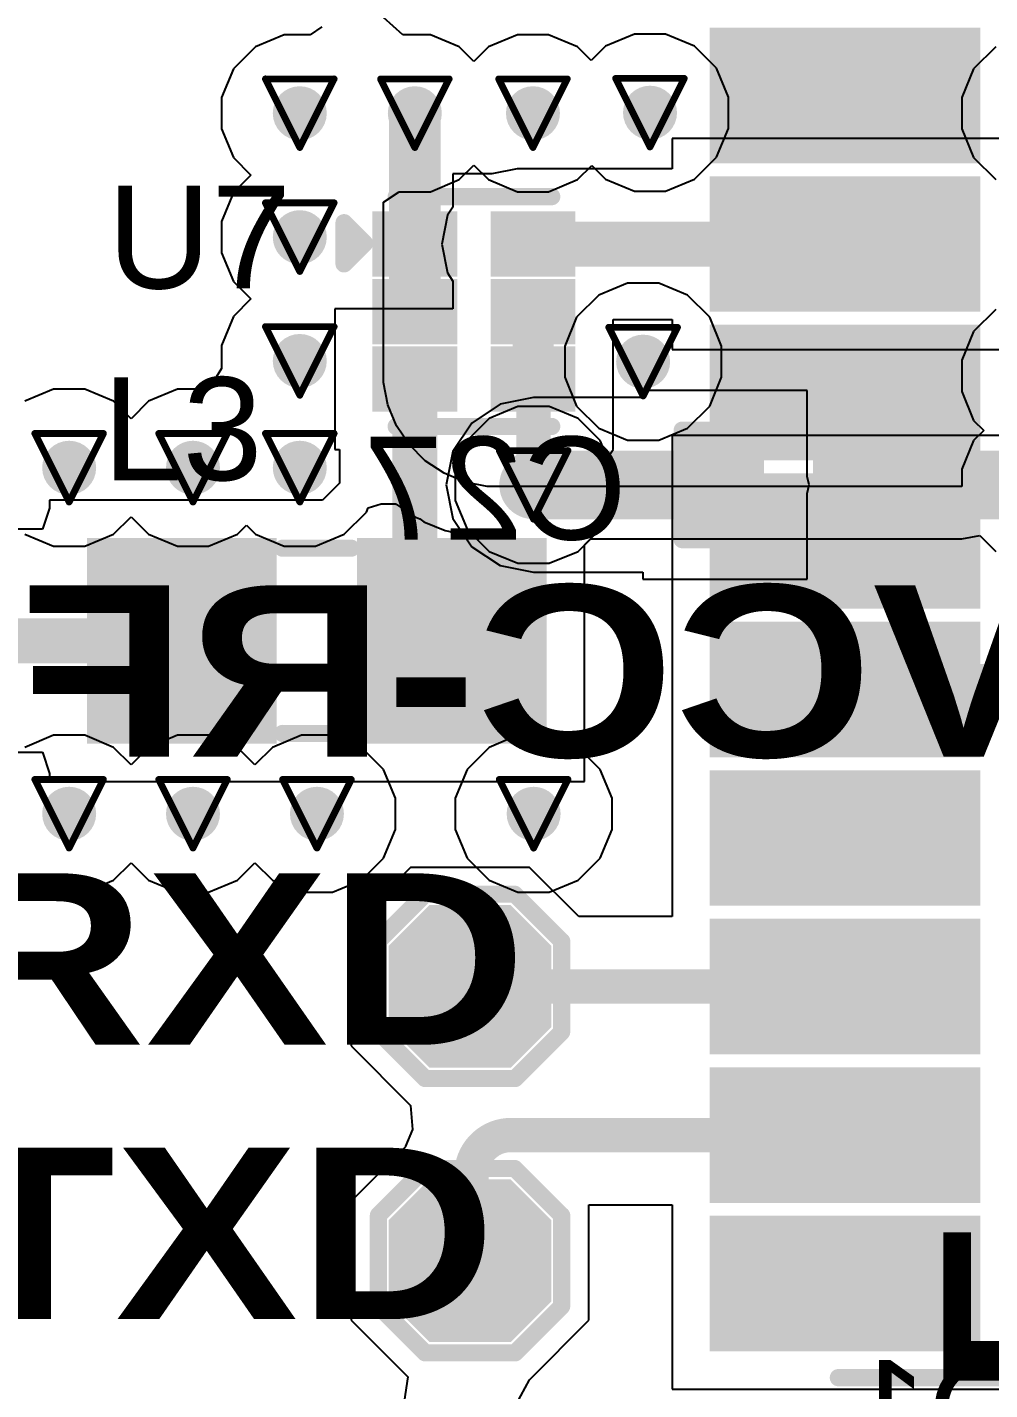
# Model space of a CAD drawing. Header units: inches. Extents: x -5 to 234, y -4 to 104.
# Drawn here: x 3.65 to 10.77, y 18.73 to 28.83 of the extents above; entities that cross this region are included whole.
import ezdxf

# ---------------------------------------------------------------- set-up
doc = ezdxf.new("R2010")
doc.units = ezdxf.units.IN
for name, color, linetype in [('Bottom Layer', 5, 'Continuous'), ('Bottom Overlay', 54, 'Continuous'), ('Bottom Paste', 16, 'Continuous'), ('Bottom Solder', 6, 'Continuous'), ('Drill Drawing', 1, 'Continuous'), ('GND', 16, 'Continuous'), ('POWER', 76, 'Continuous'), ('Top Layer', 1, 'Continuous'), ('Top Overlay', 2, 'Continuous'), ('Top Paste', 8, 'Continuous'), ('Top Solder', 216, 'Continuous'), ('Via Holes', 16, 'Continuous')]:
    doc.layers.add(name, color=color, linetype=linetype)
doc.styles.add('Arial', font='', dxfattribs={"height": 0.2})
doc.styles.add('Arial Black_Bold', font='', dxfattribs={"height": 0.2})
doc.styles.get('Arial').set_extended_font_data('Arial')
doc.styles.get('Arial Black_Bold').set_extended_font_data('Arial Black', bold=True)

# ---------------------------------------------------------------- blocks, each defined once
blk = doc.blocks.new('DFN_6_1_1_6__15')
at = {"layer": 'Top Layer'}
for points in [[(-0.225, 0.64), (-0.225, 0.36), (-0.65, 0.36), (-0.65, 0.64)], [(0.65, 0.64), (0.65, 0.36), (0.225, 0.36), (0.225, 0.64)], [(-0.225, 0.14), (-0.225, -0.14), (-0.65, -0.14), (-0.65, 0.14)], [(0.65, 0.14), (0.65, -0.14), (0.225, -0.14), (0.225, 0.14)], [(-0.225, -0.36), (-0.225, -0.64), (-0.65, -0.64), (-0.65, -0.36)], [(0.65, -0.36), (0.65, -0.64), (0.225, -0.64), (0.225, -0.36)]]:
    blk.add_hatch(color=1, dxfattribs=at).paths.add_polyline_path(points)
at = {"layer": 'Top Paste'}
for points in [[(-0.225, 0.64), (-0.225, 0.36), (-0.65, 0.36), (-0.65, 0.64)], [(0.65, 0.64), (0.65, 0.36), (0.225, 0.36), (0.225, 0.64)], [(-0.225, 0.14), (-0.225, -0.14), (-0.65, -0.14), (-0.65, 0.14)], [(0.65, 0.14), (0.65, -0.14), (0.225, -0.14), (0.225, 0.14)], [(-0.225, -0.36), (-0.225, -0.64), (-0.65, -0.64), (-0.65, -0.36)], [(0.65, -0.36), (0.65, -0.64), (0.225, -0.64), (0.225, -0.36)]]:
    blk.add_hatch(color=8, dxfattribs=at).paths.add_polyline_path(points)
at = {"layer": 'Top Solder'}
for points in [[(-0.123, 0.742), (-0.123, 0.258), (-0.752, 0.258), (-0.752, 0.742)], [(0.752, 0.742), (0.752, 0.258), (0.123, 0.258), (0.123, 0.742)], [(-0.123, 0.242), (-0.123, -0.242), (-0.752, -0.242), (-0.752, 0.242)], [(0.752, 0.242), (0.752, -0.242), (0.123, -0.242), (0.123, 0.242)], [(-0.123, -0.258), (-0.123, -0.742), (-0.752, -0.742), (-0.752, -0.258)], [(0.752, -0.258), (0.752, -0.742), (0.123, -0.742), (0.123, -0.258)]]:
    blk.add_hatch(color=216, dxfattribs=at).paths.add_polyline_path(points)
at = {"layer": 'Top Overlay', "const_width": 0.127}
for points in [[(-0.576, 0.851), (0.576, 0.851)], [(-0.962, 0.353), (-0.962, 0.658)], [(-0.962, 0.658), (-0.81, 0.505)], [(-0.962, 0.353), (-0.81, 0.505)], [(-0.576, -0.851), (0.576, -0.851)]]:
    blk.add_lwpolyline(points, dxfattribs=at)
at = {"layer": 'Top Overlay', "const_width": 0.0635}
for points in [[(-0.608, 0.851, 1), (-0.544, 0.851, 1)], [(0.544, 0.851, 1), (0.608, 0.851, 1)], [(-0.994, 0.658, 1), (-0.93, 0.658, 1)], [(-0.994, 0.658, 1), (-0.93, 0.658, 1)], [(-0.841, 0.505, 1), (-0.778, 0.505, 1)], [(-0.841, 0.505, 1), (-0.778, 0.505, 1)], [(-0.994, 0.353, 1), (-0.93, 0.353, 1)], [(-0.994, 0.353, 1), (-0.93, 0.353, 1)], [(-0.608, -0.851, 1), (-0.544, -0.851, 1)], [(0.544, -0.851, 1), (0.608, -0.851, 1)]]:
    blk.add_lwpolyline(points, format="xyb", close=True, dxfattribs=at)
blk = doc.blocks.new('ATGM336H_6N_74_16')
at = {"layer": 'Top Layer'}
for points in [[(-3.95, 4), (-5.75, 4), (-5.75, 4.8), (-3.95, 4.8)], [(-3.95, 2.9), (-5.75, 2.9), (-5.75, 3.7), (-3.95, 3.7)], [(-3.95, 1.8), (-5.75, 1.8), (-5.75, 2.6), (-3.95, 2.6)], [(-3.95, 0.7), (-5.75, 0.7), (-5.75, 1.5), (-3.95, 1.5)], [(-3.95, -0.4), (-5.75, -0.4), (-5.75, 0.4), (-3.95, 0.4)], [(-3.95, -1.5), (-5.75, -1.5), (-5.75, -0.7), (-3.95, -0.7)], [(-3.95, -2.6), (-5.75, -2.6), (-5.75, -1.8), (-3.95, -1.8)], [(-3.95, -3.7), (-5.75, -3.7), (-5.75, -2.9), (-3.95, -2.9)], [(-3.95, -4.8), (-5.75, -4.8), (-5.75, -4), (-3.95, -4)]]:
    blk.add_hatch(color=1, dxfattribs=at).paths.add_polyline_path(points)
at = {"layer": 'Top Paste'}
for points in [[(-3.95, 4), (-5.75, 4), (-5.75, 4.8), (-3.95, 4.8)], [(-3.95, 2.9), (-5.75, 2.9), (-5.75, 3.7), (-3.95, 3.7)], [(-3.95, 1.8), (-5.75, 1.8), (-5.75, 2.6), (-3.95, 2.6)], [(-3.95, 0.7), (-5.75, 0.7), (-5.75, 1.5), (-3.95, 1.5)], [(-3.95, -0.4), (-5.75, -0.4), (-5.75, 0.4), (-3.95, 0.4)], [(-3.95, -1.5), (-5.75, -1.5), (-5.75, -0.7), (-3.95, -0.7)], [(-3.95, -2.6), (-5.75, -2.6), (-5.75, -1.8), (-3.95, -1.8)], [(-3.95, -3.7), (-5.75, -3.7), (-5.75, -2.9), (-3.95, -2.9)], [(-3.95, -4.8), (-5.75, -4.8), (-5.75, -4), (-3.95, -4)]]:
    blk.add_hatch(color=8, dxfattribs=at).paths.add_polyline_path(points)
at = {"layer": 'Top Solder'}
for points in [[(-3.848, 3.898), (-5.852, 3.898), (-5.852, 4.902), (-3.848, 4.902)], [(-3.848, 2.798), (-5.852, 2.798), (-5.852, 3.802), (-3.848, 3.802)], [(-3.848, 1.698), (-5.852, 1.698), (-5.852, 2.702), (-3.848, 2.702)], [(-3.848, 0.598), (-5.852, 0.598), (-5.852, 1.602), (-3.848, 1.602)], [(-3.848, -0.502), (-5.852, -0.502), (-5.852, 0.502), (-3.848, 0.502)], [(-3.848, -1.602), (-5.852, -1.602), (-5.852, -0.598), (-3.848, -0.598)], [(-3.848, -2.702), (-5.852, -2.702), (-5.852, -1.698), (-3.848, -1.698)], [(-3.848, -3.802), (-5.852, -3.802), (-5.852, -2.798), (-3.848, -2.798)], [(-3.848, -4.902), (-5.852, -4.902), (-5.852, -3.898), (-3.848, -3.898)]]:
    blk.add_hatch(color=216, dxfattribs=at).paths.add_polyline_path(points)
at = {"layer": 'Top Overlay', "const_width": 0.127}
blk.add_lwpolyline([(-4.9, -5.097), (4.9, -5.097)], dxfattribs=at)
at = {"layer": 'Top Overlay', "const_width": 0.0635}
blk.add_lwpolyline([(-4.932, -5.097, 1), (-4.868, -5.097, 1)], format="xyb", close=True, dxfattribs=at)
blk = doc.blocks.new('T____________0_5___81')
at = {"layer": 'Top Layer'}
blk.add_hatch(color=1, dxfattribs=at).paths.add_polyline_path([(0.25, 0.5), (-0.25, 0.5), (-0.5, 0.25), (-0.5, -0.25), (-0.25, -0.5), (0.25, -0.5), (0.5, -0.25), (0.5, 0.25)])
at = {"layer": 'Top Paste'}
blk.add_hatch(color=8, dxfattribs=at).paths.add_polyline_path([(0.25, 0.5), (-0.25, 0.5), (-0.5, 0.25), (-0.5, -0.25), (-0.25, -0.5), (0.25, -0.5), (0.5, -0.25), (0.5, 0.25)])
at = {"layer": 'Top Solder'}
blk.add_hatch(color=216, dxfattribs=at).paths.add_polyline_path([(0.301, 0.602), (-0.301, 0.602), (-0.602, 0.301), (-0.602, -0.301), (-0.301, -0.602), (0.301, -0.602), (0.602, -0.301), (0.602, 0.301)])
at = {"layer": 'Top Overlay', "const_width": 0.127}
for points in [[(-0.336, 0.679), (-0.682, 0.333)], [(-0.336, 0.679), (0.336, 0.679)], [(0.336, 0.679), (0.684, 0.332)], [(-0.682, 0.333), (-0.682, -0.334)], [(0.684, 0.332), (0.684, -0.33)], [(-0.682, -0.334), (-0.337, -0.679)], [(0.684, -0.33), (0.335, -0.679)], [(-0.337, -0.679), (0.335, -0.679)]]:
    blk.add_lwpolyline(points, dxfattribs=at)
at = {"layer": 'Top Overlay', "const_width": 0.0635}
for points in [[(-0.367, 0.679, 1), (-0.304, 0.679, 1)], [(-0.367, 0.679, 1), (-0.304, 0.679, 1)], [(0.305, 0.679, 1), (0.368, 0.679, 1)], [(0.305, 0.679, 1), (0.368, 0.679, 1)], [(-0.714, 0.333, 1), (-0.65, 0.333, 1)], [(-0.714, 0.333, 1), (-0.65, 0.333, 1)], [(0.652, 0.332, 1), (0.715, 0.332, 1)], [(0.652, 0.332, 1), (0.715, 0.332, 1)], [(-0.714, -0.334, 1), (-0.65, -0.334, 1)], [(-0.714, -0.334, 1), (-0.65, -0.334, 1)], [(0.652, -0.33, 1), (0.715, -0.33, 1)], [(0.652, -0.33, 1), (0.715, -0.33, 1)], [(-0.369, -0.679, 1), (-0.306, -0.679, 1)], [(-0.369, -0.679, 1), (-0.306, -0.679, 1)], [(0.303, -0.679, 1), (0.367, -0.679, 1)], [(0.303, -0.679, 1), (0.367, -0.679, 1)]]:
    blk.add_lwpolyline(points, format="xyb", close=True, dxfattribs=at)
blk = doc.blocks.new('T____________0_5___82')
at = {"layer": 'Top Layer'}
blk.add_hatch(color=1, dxfattribs=at).paths.add_polyline_path([(0.25, 0.5), (-0.25, 0.5), (-0.5, 0.25), (-0.5, -0.25), (-0.25, -0.5), (0.25, -0.5), (0.5, -0.25), (0.5, 0.25)])
at = {"layer": 'Top Paste'}
blk.add_hatch(color=8, dxfattribs=at).paths.add_polyline_path([(0.25, 0.5), (-0.25, 0.5), (-0.5, 0.25), (-0.5, -0.25), (-0.25, -0.5), (0.25, -0.5), (0.5, -0.25), (0.5, 0.25)])
at = {"layer": 'Top Solder'}
blk.add_hatch(color=216, dxfattribs=at).paths.add_polyline_path([(0.301, 0.602), (-0.301, 0.602), (-0.602, 0.301), (-0.602, -0.301), (-0.301, -0.602), (0.301, -0.602), (0.602, -0.301), (0.602, 0.301)])
at = {"layer": 'Top Overlay', "const_width": 0.127}
for points in [[(-0.336, 0.679), (-0.682, 0.333)], [(0.336, 0.679), (-0.336, 0.679)], [(0.336, 0.679), (0.684, 0.332)], [(-0.682, 0.333), (-0.682, -0.334)], [(0.684, 0.332), (0.684, -0.33)], [(-0.682, -0.334), (-0.337, -0.679)], [(0.684, -0.33), (0.335, -0.679)], [(0.335, -0.679), (-0.337, -0.679)]]:
    blk.add_lwpolyline(points, dxfattribs=at)
at = {"layer": 'Top Overlay', "const_width": 0.0635}
for points in [[(-0.367, 0.679, 1), (-0.304, 0.679, 1)], [(-0.367, 0.679, 1), (-0.304, 0.679, 1)], [(0.305, 0.679, 1), (0.368, 0.679, 1)], [(0.305, 0.679, 1), (0.368, 0.679, 1)], [(-0.714, 0.333, 1), (-0.65, 0.333, 1)], [(-0.714, 0.333, 1), (-0.65, 0.333, 1)], [(0.652, 0.332, 1), (0.715, 0.332, 1)], [(0.652, 0.332, 1), (0.715, 0.332, 1)], [(-0.714, -0.334, 1), (-0.65, -0.334, 1)], [(-0.714, -0.334, 1), (-0.65, -0.334, 1)], [(0.652, -0.33, 1), (0.715, -0.33, 1)], [(0.652, -0.33, 1), (0.715, -0.33, 1)], [(-0.369, -0.679, 1), (-0.306, -0.679, 1)], [(-0.369, -0.679, 1), (-0.306, -0.679, 1)], [(0.303, -0.679, 1), (0.367, -0.679, 1)], [(0.303, -0.679, 1), (0.367, -0.679, 1)]]:
    blk.add_lwpolyline(points, format="xyb", close=True, dxfattribs=at)
blk = doc.blocks.new('I___0805_92')
at = {"layer": 'Top Layer'}
for points in [[(-1.6, 0.66), (-0.4, 0.66), (-0.4, -0.66), (-1.6, -0.66)], [(0.4, 0.66), (1.6, 0.66), (1.6, -0.66), (0.4, -0.66)]]:
    blk.add_hatch(color=1, dxfattribs=at).paths.add_polyline_path(points)
at = {"layer": 'Top Paste'}
for points in [[(-1.6, 0.66), (-0.4, 0.66), (-0.4, -0.66), (-1.6, -0.66)], [(0.4, 0.66), (1.6, 0.66), (1.6, -0.66), (0.4, -0.66)]]:
    blk.add_hatch(color=8, dxfattribs=at).paths.add_polyline_path(points)
at = {"layer": 'Top Solder'}
for points in [[(-1.702, 0.762), (-0.298, 0.762), (-0.298, -0.762), (-1.702, -0.762)], [(0.298, 0.762), (1.702, 0.762), (1.702, -0.762), (0.298, -0.762)]]:
    blk.add_hatch(color=216, dxfattribs=at).paths.add_polyline_path(points)
at = {"layer": 'Top Overlay', "const_width": 0.127}
for points in [[(0.254, 0.686), (-0.254, 0.686)], [(0.254, -0.686), (-0.254, -0.686)]]:
    blk.add_lwpolyline(points, dxfattribs=at)
at = {"layer": 'Top Overlay', "const_width": 0.0635}
for points in [[(-0.286, 0.686, 1), (-0.222, 0.686, 1)], [(0.222, 0.686, 1), (0.286, 0.686, 1)], [(-0.286, -0.686, 1), (-0.222, -0.686, 1)], [(0.222, -0.686, 1), (0.286, -0.686, 1)]]:
    blk.add_lwpolyline(points, format="xyb", close=True, dxfattribs=at)
blk = doc.blocks.new('C___0402_B_131')
at = {"layer": 'Bottom Layer'}
for points in [[(-0.241, 0.318), (-0.241, -0.318), (-0.699, -0.318), (-0.699, 0.318)], [(0.699, 0.318), (0.699, -0.318), (0.241, -0.318), (0.241, 0.318)]]:
    blk.add_hatch(color=5, dxfattribs=at).paths.add_polyline_path(points)
at = {"layer": 'Bottom Paste'}
for points in [[(-0.241, 0.318), (-0.241, -0.318), (-0.699, -0.318), (-0.699, 0.318)], [(0.699, 0.318), (0.699, -0.318), (0.241, -0.318), (0.241, 0.318)]]:
    blk.add_hatch(color=16, dxfattribs=at).paths.add_polyline_path(points)
at = {"layer": 'Bottom Solder'}
for points in [[(-0.181, 0.377), (-0.181, -0.377), (-0.759, -0.377), (-0.759, 0.377)], [(0.758, 0.377), (0.758, -0.377), (0.181, -0.377), (0.181, 0.377)]]:
    blk.add_hatch(color=6, dxfattribs=at).paths.add_polyline_path(points)
at = {"layer": 'Bottom Overlay', "const_width": 0.127}
for points in [[(-0.279, 0.406), (-0.787, 0.406)], [(-0.787, 0.406), (-0.787, -0.406)], [(0.787, 0.406), (0.279, 0.406)], [(0.787, 0.406), (0.787, -0.406)], [(-0.279, -0.406), (-0.787, -0.406)], [(0.787, -0.406), (0.279, -0.406)]]:
    blk.add_lwpolyline(points, dxfattribs=at)
at = {"layer": 'Bottom Overlay', "const_width": 0.0635}
for points in [[(-0.819, 0.406, 1), (-0.756, 0.406, 1)], [(-0.819, 0.406, 1), (-0.756, 0.406, 1)], [(-0.311, 0.406, 1), (-0.248, 0.406, 1)], [(0.248, 0.406, 1), (0.311, 0.406, 1)], [(0.756, 0.406, 1), (0.819, 0.406, 1)], [(0.756, 0.406, 1), (0.819, 0.406, 1)], [(-0.819, -0.406, 1), (-0.756, -0.406, 1)], [(-0.819, -0.406, 1), (-0.756, -0.406, 1)], [(-0.311, -0.406, 1), (-0.248, -0.406, 1)], [(0.248, -0.406, 1), (0.311, -0.406, 1)], [(0.756, -0.406, 1), (0.819, -0.406, 1)], [(0.756, -0.406, 1), (0.819, -0.406, 1)]]:
    blk.add_lwpolyline(points, format="xyb", close=True, dxfattribs=at)

msp = doc.modelspace()

# ---------------------------------------------------------------- hatches: boundary and pattern name
at = {"layer": 'Bottom Layer'}
h = msp.add_hatch(color=5, dxfattribs=at)
edge = h.paths.add_edge_path()
edge.add_arc((5.664, 28.19), 0.2, 0, 360)
h = msp.add_hatch(color=5, dxfattribs=at)
edge = h.paths.add_edge_path()
edge.add_arc((6.516, 28.19), 0.2, 0, 360)
h = msp.add_hatch(color=5, dxfattribs=at)
edge = h.paths.add_edge_path()
edge.add_arc((7.391, 28.19), 0.2, 0, 360)
h = msp.add_hatch(color=5, dxfattribs=at)
edge = h.paths.add_edge_path()
edge.add_arc((8.258, 28.194), 0.2, 0, 360)
h = msp.add_hatch(color=5, dxfattribs=at)
edge = h.paths.add_edge_path()
edge.add_arc((5.664, 27.272), 0.2, 0, 360)
h = msp.add_hatch(color=5, dxfattribs=at)
edge = h.paths.add_edge_path()
edge.add_arc((5.664, 26.355), 0.2, 0, 360)
h = msp.add_hatch(color=5, dxfattribs=at)
edge = h.paths.add_edge_path()
edge.add_arc((8.207, 26.35), 0.2, 0, 360)
h = msp.add_hatch(color=5, dxfattribs=at)
edge = h.paths.add_edge_path()
edge.add_arc((3.956, 25.564), 0.2, 0, 360)
h = msp.add_hatch(color=5, dxfattribs=at)
edge = h.paths.add_edge_path()
edge.add_arc((4.873, 25.564), 0.2, 0, 360)
h = msp.add_hatch(color=5, dxfattribs=at)
edge = h.paths.add_edge_path()
edge.add_arc((5.664, 25.564), 0.2, 0, 360)
h = msp.add_hatch(color=5, dxfattribs=at)
edge = h.paths.add_edge_path()
edge.add_arc((7.396, 25.437), 0.2, 0, 360)
h = msp.add_hatch(color=5, dxfattribs=at)
edge = h.paths.add_edge_path()
edge.add_arc((3.956, 23.001), 0.2, 0, 360)
h = msp.add_hatch(color=5, dxfattribs=at)
edge = h.paths.add_edge_path()
edge.add_arc((4.873, 23.001), 0.2, 0, 360)
h = msp.add_hatch(color=5, dxfattribs=at)
edge = h.paths.add_edge_path()
edge.add_arc((5.791, 23.001), 0.2, 0, 360)
h = msp.add_hatch(color=5, dxfattribs=at)
edge = h.paths.add_edge_path()
edge.add_arc((7.396, 23.001), 0.2, 0, 360)
at = {"layer": 'GND'}
h = msp.add_hatch(color=16, dxfattribs=at)
edge = h.paths.add_edge_path()
edge.add_arc((5.664, 28.19), 0.2, 0, 360)
h = msp.add_hatch(color=16, dxfattribs=at)
edge = h.paths.add_edge_path()
edge.add_arc((6.516, 28.19), 0.2, 0, 360)
h = msp.add_hatch(color=16, dxfattribs=at)
edge = h.paths.add_edge_path()
edge.add_arc((7.391, 28.19), 0.2, 0, 360)
h = msp.add_hatch(color=16, dxfattribs=at)
edge = h.paths.add_edge_path()
edge.add_arc((8.258, 28.194), 0.2, 0, 360)
h = msp.add_hatch(color=16, dxfattribs=at)
edge = h.paths.add_edge_path()
edge.add_arc((5.664, 27.272), 0.2, 0, 360)
h = msp.add_hatch(color=16, dxfattribs=at)
edge = h.paths.add_edge_path()
edge.add_arc((5.664, 26.355), 0.2, 0, 360)
h = msp.add_hatch(color=16, dxfattribs=at)
edge = h.paths.add_edge_path()
edge.add_arc((8.207, 26.35), 0.2, 0, 360)
h = msp.add_hatch(color=16, dxfattribs=at)
edge = h.paths.add_edge_path()
edge.add_arc((3.956, 25.564), 0.2, 0, 360)
h = msp.add_hatch(color=16, dxfattribs=at)
edge = h.paths.add_edge_path()
edge.add_arc((4.873, 25.564), 0.2, 0, 360)
h = msp.add_hatch(color=16, dxfattribs=at)
edge = h.paths.add_edge_path()
edge.add_arc((5.664, 25.564), 0.2, 0, 360)
h = msp.add_hatch(color=16, dxfattribs=at)
edge = h.paths.add_edge_path()
edge.add_arc((7.396, 25.437), 0.2, 0, 360)
h = msp.add_hatch(color=16, dxfattribs=at)
edge = h.paths.add_edge_path()
edge.add_arc((3.956, 23.001), 0.2, 0, 360)
h = msp.add_hatch(color=16, dxfattribs=at)
edge = h.paths.add_edge_path()
edge.add_arc((4.873, 23.001), 0.2, 0, 360)
h = msp.add_hatch(color=16, dxfattribs=at)
edge = h.paths.add_edge_path()
edge.add_arc((5.791, 23.001), 0.2, 0, 360)
h = msp.add_hatch(color=16, dxfattribs=at)
edge = h.paths.add_edge_path()
edge.add_arc((7.396, 23.001), 0.2, 0, 360)
at = {"layer": 'POWER'}
h = msp.add_hatch(color=76, dxfattribs=at)
edge = h.paths.add_edge_path()
edge.add_arc((5.664, 28.19), 0.2, 0, 360)
h = msp.add_hatch(color=76, dxfattribs=at)
edge = h.paths.add_edge_path()
edge.add_arc((6.516, 28.19), 0.2, 0, 360)
h = msp.add_hatch(color=76, dxfattribs=at)
edge = h.paths.add_edge_path()
edge.add_arc((7.391, 28.19), 0.2, 0, 360)
h = msp.add_hatch(color=76, dxfattribs=at)
edge = h.paths.add_edge_path()
edge.add_arc((8.258, 28.194), 0.2, 0, 360)
h = msp.add_hatch(color=76, dxfattribs=at)
edge = h.paths.add_edge_path()
edge.add_arc((5.664, 27.272), 0.2, 0, 360)
h = msp.add_hatch(color=76, dxfattribs=at)
edge = h.paths.add_edge_path()
edge.add_arc((5.664, 26.355), 0.2, 0, 360)
h = msp.add_hatch(color=76, dxfattribs=at)
edge = h.paths.add_edge_path()
edge.add_arc((8.207, 26.35), 0.2, 0, 360)
h = msp.add_hatch(color=76, dxfattribs=at)
edge = h.paths.add_edge_path()
edge.add_arc((3.956, 25.564), 0.2, 0, 360)
h = msp.add_hatch(color=76, dxfattribs=at)
edge = h.paths.add_edge_path()
edge.add_arc((4.873, 25.564), 0.2, 0, 360)
h = msp.add_hatch(color=76, dxfattribs=at)
edge = h.paths.add_edge_path()
edge.add_arc((5.664, 25.564), 0.2, 0, 360)
h = msp.add_hatch(color=76, dxfattribs=at)
edge = h.paths.add_edge_path()
edge.add_arc((7.396, 25.437), 0.2, 0, 360)
h = msp.add_hatch(color=76, dxfattribs=at)
edge = h.paths.add_edge_path()
edge.add_arc((3.956, 23.001), 0.2, 0, 360)
h = msp.add_hatch(color=76, dxfattribs=at)
edge = h.paths.add_edge_path()
edge.add_arc((4.873, 23.001), 0.2, 0, 360)
h = msp.add_hatch(color=76, dxfattribs=at)
edge = h.paths.add_edge_path()
edge.add_arc((5.791, 23.001), 0.2, 0, 360)
h = msp.add_hatch(color=76, dxfattribs=at)
edge = h.paths.add_edge_path()
edge.add_arc((7.396, 23.001), 0.2, 0, 360)
at = {"layer": 'Top Layer'}
h = msp.add_hatch(color=1, dxfattribs=at)
edge = h.paths.add_edge_path()
edge.add_arc((5.664, 28.19), 0.2, 0, 360)
h = msp.add_hatch(color=1, dxfattribs=at)
edge = h.paths.add_edge_path()
edge.add_arc((6.516, 28.19), 0.2, 0, 360)
h = msp.add_hatch(color=1, dxfattribs=at)
edge = h.paths.add_edge_path()
edge.add_arc((7.391, 28.19), 0.2, 0, 360)
h = msp.add_hatch(color=1, dxfattribs=at)
edge = h.paths.add_edge_path()
edge.add_arc((8.258, 28.194), 0.2, 0, 360)
h = msp.add_hatch(color=1, dxfattribs=at)
edge = h.paths.add_edge_path()
edge.add_arc((5.664, 27.272), 0.2, 0, 360)
h = msp.add_hatch(color=1, dxfattribs=at)
edge = h.paths.add_edge_path()
edge.add_arc((5.664, 26.355), 0.2, 0, 360)
h = msp.add_hatch(color=1, dxfattribs=at)
edge = h.paths.add_edge_path()
edge.add_arc((8.207, 26.35), 0.2, 0, 360)
h = msp.add_hatch(color=1, dxfattribs=at)
edge = h.paths.add_edge_path()
edge.add_arc((3.956, 25.564), 0.2, 0, 360)
h = msp.add_hatch(color=1, dxfattribs=at)
edge = h.paths.add_edge_path()
edge.add_arc((4.873, 25.564), 0.2, 0, 360)
h = msp.add_hatch(color=1, dxfattribs=at)
edge = h.paths.add_edge_path()
edge.add_arc((5.664, 25.564), 0.2, 0, 360)
h = msp.add_hatch(color=1, dxfattribs=at)
edge = h.paths.add_edge_path()
edge.add_arc((7.396, 25.437), 0.2, 0, 360)
h = msp.add_hatch(color=1, dxfattribs=at)
edge = h.paths.add_edge_path()
edge.add_arc((3.956, 23.001), 0.2, 0, 360)
h = msp.add_hatch(color=1, dxfattribs=at)
edge = h.paths.add_edge_path()
edge.add_arc((4.873, 23.001), 0.2, 0, 360)
h = msp.add_hatch(color=1, dxfattribs=at)
edge = h.paths.add_edge_path()
edge.add_arc((5.791, 23.001), 0.2, 0, 360)
h = msp.add_hatch(color=1, dxfattribs=at)
edge = h.paths.add_edge_path()
edge.add_arc((7.396, 23.001), 0.2, 0, 360)
at = {"layer": 'Via Holes'}
h = msp.add_hatch(color=7, dxfattribs=at)
edge = h.paths.add_edge_path()
edge.add_arc((5.664, 28.19), 0.1, 0, 360)
h = msp.add_hatch(color=7, dxfattribs=at)
edge = h.paths.add_edge_path()
edge.add_arc((6.516, 28.19), 0.1, 0, 360)
h = msp.add_hatch(color=7, dxfattribs=at)
edge = h.paths.add_edge_path()
edge.add_arc((7.391, 28.19), 0.1, 0, 360)
h = msp.add_hatch(color=7, dxfattribs=at)
edge = h.paths.add_edge_path()
edge.add_arc((8.258, 28.194), 0.1, 0, 360)
h = msp.add_hatch(color=7, dxfattribs=at)
edge = h.paths.add_edge_path()
edge.add_arc((5.664, 27.272), 0.1, 0, 360)
h = msp.add_hatch(color=7, dxfattribs=at)
edge = h.paths.add_edge_path()
edge.add_arc((5.664, 26.355), 0.1, 0, 360)
h = msp.add_hatch(color=7, dxfattribs=at)
edge = h.paths.add_edge_path()
edge.add_arc((8.207, 26.35), 0.1, 0, 360)
h = msp.add_hatch(color=7, dxfattribs=at)
edge = h.paths.add_edge_path()
edge.add_arc((3.956, 25.564), 0.1, 0, 360)
h = msp.add_hatch(color=7, dxfattribs=at)
edge = h.paths.add_edge_path()
edge.add_arc((4.873, 25.564), 0.1, 0, 360)
h = msp.add_hatch(color=7, dxfattribs=at)
edge = h.paths.add_edge_path()
edge.add_arc((5.664, 25.564), 0.1, 0, 360)
h = msp.add_hatch(color=7, dxfattribs=at)
edge = h.paths.add_edge_path()
edge.add_arc((7.396, 25.437), 0.1, 0, 360)
h = msp.add_hatch(color=7, dxfattribs=at)
edge = h.paths.add_edge_path()
edge.add_arc((3.956, 23.001), 0.1, 0, 360)
h = msp.add_hatch(color=7, dxfattribs=at)
edge = h.paths.add_edge_path()
edge.add_arc((4.873, 23.001), 0.1, 0, 360)
h = msp.add_hatch(color=7, dxfattribs=at)
edge = h.paths.add_edge_path()
edge.add_arc((5.791, 23.001), 0.1, 0, 360)
h = msp.add_hatch(color=7, dxfattribs=at)
edge = h.paths.add_edge_path()
edge.add_arc((7.396, 23.001), 0.1, 0, 360)

# ---------------------------------------------------------------- linework, layer by layer
at = {"layer": 'Bottom Layer'}
for p, q in [((7.396, 26.084), (7.148, 26.035)), ((8.204, 26.084), (7.396, 26.084)), ((9.423, 26.136), (8.204, 26.136)), ((8.204, 26.136), (8.204, 26.084)), ((9.423, 25.5), (9.423, 26.136)), ((7.148, 26.035), (6.938, 25.895)), ((6.938, 25.895), (6.798, 25.685)), ((6.798, 25.685), (6.749, 25.437)), ((6.749, 25.437), (6.798, 25.189)), ((9.436, 25.437), (9.423, 25.5)), ((9.423, 25.374), (9.436, 25.437)), ((9.423, 24.739), (9.423, 25.374)), ((6.798, 25.189), (6.938, 24.979)), ((6.938, 24.979), (7.148, 24.839)), ((7.148, 24.839), (7.396, 24.79)), ((7.396, 24.79), (8.204, 24.79)), ((8.204, 24.79), (8.204, 24.739)), ((8.204, 24.739), (9.423, 24.739))]:
    msp.add_line(p, q, dxfattribs=at)
at = {"layer": 'Bottom Layer', "const_width": 0.508}
for points in [[(7.396, 25.437), (8.788, 25.437)], [(9.808, 25.437), (11.148, 25.437)]]:
    msp.add_lwpolyline(points, dxfattribs=at)
at = {"layer": 'Bottom Layer', "const_width": 0.254}
for points in [[(7.269, 25.437, 1), (7.523, 25.437, 1)], [(8.661, 25.437, 1), (8.915, 25.437, 1)], [(9.681, 25.437, 1), (9.935, 25.437, 1)]]:
    msp.add_lwpolyline(points, format="xyb", close=True, dxfattribs=at)
at = {"layer": 'Drill Drawing', "const_width": 0.0508}
for points in [[(5.41, 28.444), (5.918, 28.444)], [(5.41, 28.444), (5.664, 27.936)], [(5.664, 27.936), (5.918, 28.444)], [(6.262, 28.444), (6.77, 28.444)], [(6.262, 28.444), (6.516, 27.936)], [(6.516, 27.936), (6.77, 28.444)], [(7.137, 28.444), (7.645, 28.444)], [(7.137, 28.444), (7.391, 27.936)], [(7.391, 27.936), (7.645, 28.444)], [(8.004, 28.448), (8.512, 28.448)], [(8.004, 28.448), (8.258, 27.94)], [(8.258, 27.94), (8.512, 28.448)], [(5.41, 27.526), (5.918, 27.526)], [(5.41, 27.526), (5.664, 27.018)], [(5.664, 27.018), (5.918, 27.526)], [(5.41, 26.609), (5.918, 26.609)], [(5.41, 26.609), (5.664, 26.101)], [(5.664, 26.101), (5.918, 26.609)], [(7.953, 26.604), (8.461, 26.604)], [(7.953, 26.604), (8.207, 26.096)], [(8.207, 26.096), (8.461, 26.604)], [(3.702, 25.818), (4.21, 25.818)], [(3.702, 25.818), (3.956, 25.31)], [(3.956, 25.31), (4.21, 25.818)], [(4.619, 25.818), (5.127, 25.818)], [(4.619, 25.818), (4.873, 25.31)], [(4.873, 25.31), (5.127, 25.818)], [(5.41, 25.818), (5.918, 25.818)], [(5.41, 25.818), (5.664, 25.31)], [(5.664, 25.31), (5.918, 25.818)], [(7.142, 25.691), (7.65, 25.691)], [(7.142, 25.691), (7.396, 25.183)], [(7.396, 25.183), (7.65, 25.691)], [(3.702, 23.255), (4.21, 23.255)], [(3.702, 23.255), (3.956, 22.747)], [(3.956, 22.747), (4.21, 23.255)], [(4.619, 23.255), (5.127, 23.255)], [(4.619, 23.255), (4.873, 22.747)], [(4.873, 22.747), (5.127, 23.255)], [(5.537, 23.255), (6.045, 23.255)], [(5.537, 23.255), (5.791, 22.747)], [(5.791, 22.747), (6.045, 23.255)], [(7.142, 23.255), (7.65, 23.255)], [(7.142, 23.255), (7.396, 22.747)], [(7.396, 22.747), (7.65, 23.255)]]:
    msp.add_lwpolyline(points, dxfattribs=at)
at = {"layer": 'Drill Drawing', "const_width": 0.0254}
for points in [[(5.397, 28.444, 1), (5.423, 28.444, 1)], [(5.397, 28.444, 1), (5.423, 28.444, 1)], [(5.905, 28.444, 1), (5.931, 28.444, 1)], [(5.905, 28.444, 1), (5.931, 28.444, 1)], [(6.25, 28.444, 1), (6.275, 28.444, 1)], [(6.25, 28.444, 1), (6.275, 28.444, 1)], [(6.758, 28.444, 1), (6.783, 28.444, 1)], [(6.758, 28.444, 1), (6.783, 28.444, 1)], [(7.125, 28.444, 1), (7.15, 28.444, 1)], [(7.125, 28.444, 1), (7.15, 28.444, 1)], [(7.633, 28.444, 1), (7.658, 28.444, 1)], [(7.633, 28.444, 1), (7.658, 28.444, 1)], [(7.991, 28.448, 1), (8.016, 28.448, 1)], [(7.991, 28.448, 1), (8.016, 28.448, 1)], [(8.499, 28.448, 1), (8.524, 28.448, 1)], [(8.499, 28.448, 1), (8.524, 28.448, 1)], [(5.652, 27.936, 1), (5.677, 27.936, 1)], [(5.652, 27.936, 1), (5.677, 27.936, 1)], [(6.504, 27.936, 1), (6.529, 27.936, 1)], [(6.504, 27.936, 1), (6.529, 27.936, 1)], [(7.379, 27.936, 1), (7.404, 27.936, 1)], [(7.379, 27.936, 1), (7.404, 27.936, 1)], [(8.245, 27.94, 1), (8.27, 27.94, 1)], [(8.245, 27.94, 1), (8.27, 27.94, 1)], [(5.397, 27.526, 1), (5.423, 27.526, 1)], [(5.397, 27.526, 1), (5.423, 27.526, 1)], [(5.905, 27.526, 1), (5.931, 27.526, 1)], [(5.905, 27.526, 1), (5.931, 27.526, 1)], [(5.652, 27.018, 1), (5.677, 27.018, 1)], [(5.652, 27.018, 1), (5.677, 27.018, 1)], [(5.397, 26.609, 1), (5.423, 26.609, 1)], [(5.397, 26.609, 1), (5.423, 26.609, 1)], [(5.905, 26.609, 1), (5.931, 26.609, 1)], [(5.905, 26.609, 1), (5.931, 26.609, 1)], [(7.94, 26.604, 1), (7.966, 26.604, 1)], [(7.94, 26.604, 1), (7.966, 26.604, 1)], [(8.448, 26.604, 1), (8.474, 26.604, 1)], [(8.448, 26.604, 1), (8.474, 26.604, 1)], [(5.652, 26.101, 1), (5.677, 26.101, 1)], [(5.652, 26.101, 1), (5.677, 26.101, 1)], [(8.194, 26.096, 1), (8.22, 26.096, 1)], [(8.194, 26.096, 1), (8.22, 26.096, 1)], [(3.689, 25.818, 1), (3.714, 25.818, 1)], [(3.689, 25.818, 1), (3.714, 25.818, 1)], [(4.197, 25.818, 1), (4.222, 25.818, 1)], [(4.197, 25.818, 1), (4.222, 25.818, 1)], [(4.607, 25.818, 1), (4.632, 25.818, 1)], [(4.607, 25.818, 1), (4.632, 25.818, 1)], [(5.115, 25.818, 1), (5.14, 25.818, 1)], [(5.115, 25.818, 1), (5.14, 25.818, 1)], [(5.397, 25.818, 1), (5.423, 25.818, 1)], [(5.397, 25.818, 1), (5.423, 25.818, 1)], [(5.905, 25.818, 1), (5.931, 25.818, 1)], [(5.905, 25.818, 1), (5.931, 25.818, 1)], [(7.129, 25.691, 1), (7.155, 25.691, 1)], [(7.129, 25.691, 1), (7.155, 25.691, 1)], [(7.637, 25.691, 1), (7.663, 25.691, 1)], [(7.637, 25.691, 1), (7.663, 25.691, 1)], [(3.943, 25.31, 1), (3.968, 25.31, 1)], [(3.943, 25.31, 1), (3.968, 25.31, 1)], [(4.861, 25.31, 1), (4.886, 25.31, 1)], [(4.861, 25.31, 1), (4.886, 25.31, 1)], [(5.652, 25.31, 1), (5.677, 25.31, 1)], [(5.652, 25.31, 1), (5.677, 25.31, 1)], [(7.383, 25.183, 1), (7.409, 25.183, 1)], [(7.383, 25.183, 1), (7.409, 25.183, 1)], [(3.689, 23.255, 1), (3.714, 23.255, 1)], [(3.689, 23.255, 1), (3.714, 23.255, 1)], [(4.197, 23.255, 1), (4.222, 23.255, 1)], [(4.197, 23.255, 1), (4.222, 23.255, 1)], [(4.607, 23.255, 1), (4.632, 23.255, 1)], [(4.607, 23.255, 1), (4.632, 23.255, 1)], [(5.115, 23.255, 1), (5.14, 23.255, 1)], [(5.115, 23.255, 1), (5.14, 23.255, 1)], [(5.524, 23.255, 1), (5.55, 23.255, 1)], [(5.524, 23.255, 1), (5.55, 23.255, 1)], [(6.032, 23.255, 1), (6.058, 23.255, 1)], [(6.032, 23.255, 1), (6.058, 23.255, 1)], [(7.129, 23.255, 1), (7.155, 23.255, 1)], [(7.129, 23.255, 1), (7.155, 23.255, 1)], [(7.637, 23.255, 1), (7.663, 23.255, 1)], [(7.637, 23.255, 1), (7.663, 23.255, 1)], [(3.943, 22.747, 1), (3.968, 22.747, 1)], [(3.943, 22.747, 1), (3.968, 22.747, 1)], [(4.861, 22.747, 1), (4.886, 22.747, 1)], [(4.861, 22.747, 1), (4.886, 22.747, 1)], [(5.779, 22.747, 1), (5.804, 22.747, 1)], [(5.779, 22.747, 1), (5.804, 22.747, 1)], [(7.383, 22.747, 1), (7.409, 22.747, 1)], [(7.383, 22.747, 1), (7.409, 22.747, 1)]]:
    msp.add_lwpolyline(points, format="xyb", close=True, dxfattribs=at)
at = {"layer": 'GND'}
for p, q in [((7.28, 26.018), (7.067, 25.93)), ((7.512, 26.018), (7.28, 26.018)), ((7.725, 25.93), (7.512, 26.018)), ((7.067, 25.93), (6.904, 25.766)), ((7.889, 25.766), (7.725, 25.93)), ((6.904, 25.766), (6.815, 25.553)), ((7.977, 25.553), (7.889, 25.766)), ((6.815, 25.553), (6.815, 25.321)), ((7.977, 25.321), (7.977, 25.553)), ((6.815, 25.321), (6.904, 25.108)), ((7.889, 25.108), (7.977, 25.321)), ((6.904, 25.108), (7.067, 24.944)), ((7.725, 24.944), (7.889, 25.108)), ((7.067, 24.944), (7.28, 24.856)), ((7.512, 24.856), (7.725, 24.944)), ((7.28, 24.856), (7.512, 24.856))]:
    msp.add_line(p, q, dxfattribs=at)
at = {"layer": 'POWER'}
for p, q in [((6.428, 28.771), (6.283, 28.9)), ((5.549, 28.771), (5.335, 28.683)), ((5.739, 28.771), (5.549, 28.771)), ((5.74, 28.771), (5.739, 28.771)), ((5.827, 28.831), (5.74, 28.771)), ((6.632, 28.771), (6.428, 28.771)), ((6.845, 28.683), (6.632, 28.771)), ((7.276, 28.771), (7.062, 28.683)), ((7.507, 28.771), (7.276, 28.771)), ((7.72, 28.683), (7.507, 28.771)), ((8.142, 28.775), (7.929, 28.687)), ((8.373, 28.775), (8.142, 28.775)), ((8.587, 28.687), (8.373, 28.775)), ((5.335, 28.683), (5.172, 28.519)), ((6.954, 28.574), (6.845, 28.683)), ((7.062, 28.683), (6.954, 28.574)), ((7.823, 28.58), (7.72, 28.683)), ((7.929, 28.687), (7.823, 28.58)), ((8.75, 28.523), (8.587, 28.687)), ((10.819, 28.683), (10.655, 28.519)), ((5.172, 28.519), (5.083, 28.306)), ((8.839, 28.31), (8.75, 28.523)), ((10.655, 28.519), (10.567, 28.306)), ((5.083, 28.306), (5.083, 28.075)), ((8.839, 28.078), (8.839, 28.31)), ((10.567, 28.306), (10.567, 28.075)), ((5.083, 28.075), (5.172, 27.861)), ((8.75, 27.865), (8.839, 28.078)), ((10.567, 28.075), (10.655, 27.861)), ((5.172, 27.861), (5.301, 27.731)), ((8.587, 27.701), (8.75, 27.865)), ((10.655, 27.861), (10.819, 27.698)), ((6.845, 27.698), (6.954, 27.806)), ((6.954, 27.806), (7.062, 27.698)), ((7.72, 27.698), (7.826, 27.804)), ((7.826, 27.804), (7.929, 27.701)), ((5.301, 27.731), (5.172, 27.602)), ((6.632, 27.609), (6.845, 27.698)), ((7.062, 27.698), (7.276, 27.609)), ((7.507, 27.609), (7.72, 27.698)), ((7.929, 27.701), (8.142, 27.613)), ((8.373, 27.613), (8.587, 27.701)), ((5.172, 27.602), (5.083, 27.388)), ((6.283, 27.531), (6.401, 27.609)), ((6.401, 27.609), (6.632, 27.609)), ((7.276, 27.609), (7.507, 27.609)), ((8.142, 27.613), (8.373, 27.613)), ((6.283, 26.28), (6.283, 27.531)), ((5.083, 27.388), (5.083, 27.157)), ((5.083, 27.157), (5.172, 26.943)), ((5.172, 26.943), (5.301, 26.814)), ((8.091, 26.931), (7.878, 26.842)), ((8.323, 26.931), (8.091, 26.931)), ((8.536, 26.842), (8.323, 26.931)), ((5.301, 26.814), (5.172, 26.684)), ((7.878, 26.842), (7.714, 26.679)), ((8.7, 26.679), (8.536, 26.842)), ((5.172, 26.684), (5.083, 26.47)), ((7.714, 26.679), (7.626, 26.465)), ((8.788, 26.465), (8.7, 26.679)), ((10.819, 26.737), (10.655, 26.573)), ((10.655, 26.573), (10.567, 26.36)), ((5.083, 26.47), (5.083, 26.298)), ((7.626, 26.465), (7.626, 26.234)), ((8.788, 26.234), (8.788, 26.465)), ((10.567, 26.36), (10.567, 26.129)), ((5.083, 26.298), (5.025, 26.203)), ((6.283, 26.195), (6.283, 26.28)), ((3.84, 26.145), (3.627, 26.057)), ((4.071, 26.145), (3.84, 26.145)), ((4.285, 26.057), (4.071, 26.145)), ((4.758, 26.145), (4.544, 26.057)), ((4.93, 26.145), (4.758, 26.145)), ((5.025, 26.203), (4.93, 26.145)), ((6.316, 26.03), (6.283, 26.195)), ((7.626, 26.234), (7.714, 26.02)), ((8.7, 26.02), (8.788, 26.234)), ((4.415, 25.927), (4.285, 26.057)), ((4.544, 26.057), (4.415, 25.927)), ((10.567, 26.129), (10.655, 25.915)), ((6.38, 25.875), (6.316, 26.03)), ((7.714, 26.02), (7.878, 25.857)), ((8.536, 25.857), (8.7, 26.02)), ((6.474, 25.735), (6.38, 25.875)), ((7.878, 25.857), (8.091, 25.769)), ((8.323, 25.769), (8.536, 25.857)), ((10.655, 25.915), (10.73, 25.841)), ((10.73, 25.841), (10.655, 25.766)), ((8.091, 25.769), (8.323, 25.769)), ((10.655, 25.766), (10.567, 25.553)), ((6.593, 25.616), (6.474, 25.735)), ((6.733, 25.523), (6.593, 25.616)), ((10.567, 25.553), (10.567, 25.425)), ((6.888, 25.458), (6.733, 25.523)), ((7.053, 25.425), (6.888, 25.458)), ((7.137, 25.425), (7.053, 25.425)), ((10.567, 25.425), (7.137, 25.425)), ((5.993, 25.071), (6.157, 25.235)), ((6.157, 25.235), (6.17, 25.267)), ((6.17, 25.267), (6.268, 25.296)), ((6.268, 25.296), (6.374, 25.296)), ((6.374, 25.296), (6.377, 25.293)), ((6.377, 25.293), (6.517, 25.2)), ((4.285, 25.071), (4.415, 25.201)), ((4.415, 25.201), (4.544, 25.071)), ((5.203, 25.071), (5.269, 25.138)), ((5.269, 25.138), (5.335, 25.071)), ((6.517, 25.2), (6.552, 25.185)), ((6.552, 25.185), (6.584, 25.164)), ((6.584, 25.164), (6.74, 25.099)), ((3.627, 25.071), (3.84, 24.983)), ((4.071, 24.983), (4.285, 25.071)), ((4.544, 25.071), (4.758, 24.983)), ((4.989, 24.983), (5.203, 25.071)), ((5.335, 25.071), (5.549, 24.983)), ((5.78, 24.983), (5.993, 25.071)), ((6.74, 25.099), (6.777, 25.092)), ((6.777, 25.092), (6.812, 25.077)), ((6.812, 25.077), (6.964, 25.047)), ((6.964, 25.047), (7.067, 24.944)), ((7.725, 24.944), (7.818, 25.037)), ((7.818, 25.037), (10.567, 25.037)), ((10.567, 25.037), (10.7, 25.063)), ((10.7, 25.063), (10.819, 24.944)), ((3.84, 24.983), (4.071, 24.983)), ((4.758, 24.983), (4.989, 24.983)), ((5.549, 24.983), (5.78, 24.983)), ((7.067, 24.944), (7.28, 24.856)), ((7.512, 24.856), (7.725, 24.944)), ((7.28, 24.856), (7.512, 24.856)), ((3.84, 23.582), (3.627, 23.493)), ((4.071, 23.582), (3.84, 23.582)), ((4.285, 23.493), (4.071, 23.582)), ((4.758, 23.582), (4.544, 23.493)), ((4.989, 23.582), (4.758, 23.582)), ((5.203, 23.493), (4.989, 23.582)), ((5.676, 23.582), (5.462, 23.493)), ((5.907, 23.582), (5.676, 23.582)), ((6.12, 23.493), (5.907, 23.582)), ((7.28, 23.582), (7.067, 23.493)), ((7.512, 23.582), (7.28, 23.582)), ((7.725, 23.493), (7.512, 23.582)), ((4.415, 23.364), (4.285, 23.493)), ((4.544, 23.493), (4.415, 23.364)), ((5.332, 23.364), (5.203, 23.493)), ((5.462, 23.493), (5.332, 23.364)), ((6.284, 23.33), (6.12, 23.493)), ((7.067, 23.493), (6.904, 23.33)), ((7.889, 23.33), (7.725, 23.493)), ((6.372, 23.116), (6.284, 23.33)), ((6.904, 23.33), (6.815, 23.116)), ((7.977, 23.116), (7.889, 23.33)), ((6.372, 22.885), (6.372, 23.116)), ((6.815, 23.116), (6.815, 22.885)), ((7.977, 22.885), (7.977, 23.116)), ((6.284, 22.672), (6.372, 22.885)), ((6.815, 22.885), (6.904, 22.672)), ((7.889, 22.672), (7.977, 22.885)), ((4.285, 22.508), (4.415, 22.638)), ((4.415, 22.638), (4.544, 22.508)), ((5.203, 22.508), (5.332, 22.638)), ((5.332, 22.638), (5.462, 22.508)), ((6.12, 22.508), (6.284, 22.672)), ((6.904, 22.672), (7.067, 22.508)), ((7.725, 22.508), (7.889, 22.672)), ((3.627, 22.508), (3.84, 22.42)), ((4.071, 22.42), (4.285, 22.508)), ((4.544, 22.508), (4.758, 22.42)), ((4.989, 22.42), (5.203, 22.508)), ((5.462, 22.508), (5.676, 22.42)), ((5.907, 22.42), (6.12, 22.508)), ((7.067, 22.508), (7.28, 22.42)), ((7.512, 22.42), (7.725, 22.508)), ((3.84, 22.42), (4.071, 22.42)), ((4.758, 22.42), (4.989, 22.42)), ((5.676, 22.42), (5.907, 22.42)), ((7.28, 22.42), (7.512, 22.42))]:
    msp.add_line(p, q, dxfattribs=at)
at = {"layer": 'Top Layer'}
for p, q in [((10.984, 28.002), (8.422, 28.002)), ((8.422, 28.002), (8.422, 27.779)), ((7.273, 27.779), (7.087, 27.742)), ((8.422, 27.779), (7.273, 27.779)), ((7.087, 27.742), (6.798, 27.742)), ((6.798, 27.742), (6.798, 27.495)), ((6.798, 27.495), (6.757, 27.435)), ((6.757, 27.435), (6.715, 27.221)), ((6.715, 27.221), (6.757, 27.007)), ((6.757, 27.007), (6.798, 26.947)), ((6.798, 26.947), (6.798, 26.742)), ((6.798, 26.742), (5.923, 26.742)), ((5.923, 26.742), (5.923, 25.7)), ((7.985, 25.7), (7.985, 26.663)), ((7.985, 26.663), (8.422, 26.663)), ((8.422, 26.663), (8.422, 26.44)), ((8.422, 26.44), (10.984, 26.44)), ((10.984, 25.802), (8.422, 25.802)), ((8.422, 25.802), (8.422, 24.24)), ((5.923, 25.7), (5.958, 25.7)), ((5.958, 25.7), (5.958, 25.449)), ((7.942, 25.637), (7.985, 25.7)), ((7.977, 25.553), (7.942, 25.637)), ((7.985, 25.7), (7.985, 25.7)), ((7.977, 25.321), (7.977, 25.553)), ((5.958, 25.449), (5.832, 25.323)), ((3.81, 25.264), (3.759, 25.108)), ((5.632, 25.323), (3.81, 25.323)), ((3.81, 25.323), (3.81, 25.264)), ((5.832, 25.323), (5.632, 25.323)), ((7.889, 25.108), (7.977, 25.321)), ((3.759, 25.108), (0.729, 25.108)), ((7.772, 24.991), (7.889, 25.108)), ((7.772, 23.241), (7.772, 24.991)), ((8.422, 24.24), (8.422, 23.14)), ((0.729, 23.457), (3.759, 23.457)), ((3.759, 23.457), (3.81, 23.3)), ((3.81, 23.3), (3.81, 23.241)), ((3.81, 23.241), (5.632, 23.241)), ((5.632, 23.241), (5.772, 23.241)), ((5.772, 23.241), (5.95, 23.241)), ((5.95, 23.241), (7.772, 23.241)), ((8.422, 23.14), (8.422, 22.239)), ((6.485, 22.603), (6.044, 22.163)), ((7.366, 22.603), (6.485, 22.603)), ((7.73, 22.239), (7.366, 22.603)), ((8.422, 22.239), (7.73, 22.239)), ((6.044, 22.163), (6.044, 21.282)), ((6.044, 21.282), (6.485, 20.841)), ((6.485, 20.841), (6.5, 20.663)), ((6.5, 20.663), (6.447, 20.538)), ((6.447, 20.534), (6.044, 20.131)), ((6.447, 20.538), (6.447, 20.534)), ((6.044, 20.131), (6.044, 19.25)), ((7.806, 19.25), (7.806, 20.103)), ((7.806, 20.103), (8.422, 20.103)), ((8.422, 20.103), (8.422, 18.74)), ((6.044, 19.25), (6.465, 18.829)), ((7.366, 18.809), (7.806, 19.25)), ((6.465, 18.829), (6.437, 18.651)), ((7.268, 18.631), (7.366, 18.809)), ((8.422, 18.74), (10.984, 18.74))]:
    msp.add_line(p, q, dxfattribs=at)
for points, const_width in [([(6.516, 27.221), (6.516, 28.19)], 0.381), ([(6.516, 26.8), (6.516, 27.221)], 0.381), ([(7.273, 27.221), (7.391, 27.221)], 0.333), ([(7.391, 27.221), (9.703, 27.221)], 0.333), ([(7.392, 26.222), (7.392, 26.696)], 0.305), ([(6.516, 24.557), (6.516, 26.179)], 0.333), ([(7.394, 25.439), (7.394, 26.221)], 0.254), ([(2.997, 24.282), (4.791, 24.282)], 0.333), ([(4.791, 24.282), (4.791, 24.282)], 0.333), ([(9.703, 23.921), (13.716, 23.921)], 0.381), ([(6.925, 21.721), (6.925, 21.722)], 0.254), ([(6.925, 21.721), (9.703, 21.721)], 0.254), ([(7.227, 20.621), (9.703, 20.621)], 0.254), ([(6.935, 19.7), (6.935, 20.329)], 0.254)]:
    msp.add_lwpolyline(points, dxfattribs=dict(at, const_width=const_width))
for points, const_width in [([(6.421, 28.19, 1), (6.611, 28.19, 1)], 0.191), ([(6.421, 27.221, 1), (6.611, 27.221, 1)], 0.191), ([(6.421, 27.221, 1), (6.611, 27.221, 1)], 0.191), ([(7.19, 27.221, 1), (7.356, 27.221, 1)], 0.166), ([(7.308, 27.221, 1), (7.474, 27.221, 1)], 0.166), ([(7.308, 27.221, 1), (7.474, 27.221, 1)], 0.166), ([(9.62, 27.221, 1), (9.786, 27.221, 1)], 0.166), ([(6.421, 26.8, 1), (6.611, 26.8, 1)], 0.191), ([(7.316, 26.696, 1), (7.468, 26.696, 1)], 0.152), ([(6.433, 26.179, 1), (6.599, 26.179, 1)], 0.166), ([(7.316, 26.222, 1), (7.468, 26.222, 1)], 0.152), ([(7.331, 26.221, 1), (7.458, 26.221, 1)], 0.127), ([(7.331, 25.439, 1), (7.458, 25.439, 1)], 0.127), ([(6.433, 24.557, 1), (6.599, 24.557, 1)], 0.166), ([(6.433, 24.557, 1), (6.599, 24.557, 1)], 0.166), ([(4.708, 24.282, 1), (4.874, 24.282, 1)], 0.166), ([(4.708, 24.282, 1), (4.874, 24.282, 1)], 0.166), ([(4.708, 24.282, 1), (4.874, 24.282, 1)], 0.166), ([(6.708, 24.282, 1), (6.874, 24.282, 1)], 0.166), ([(9.608, 23.921, 1), (9.798, 23.921, 1)], 0.191), ([(6.862, 21.722, 1), (6.989, 21.722, 1)], 0.127), ([(6.862, 21.721, 1), (6.989, 21.721, 1)], 0.127), ([(6.862, 21.721, 1), (6.989, 21.721, 1)], 0.127), ([(9.639, 21.721, 1), (9.766, 21.721, 1)], 0.127), ([(7.163, 20.621, 1), (7.29, 20.621, 1)], 0.127), ([(7.163, 20.621, 1), (7.29, 20.621, 1)], 0.127), ([(9.639, 20.621, 1), (9.766, 20.621, 1)], 0.127), ([(6.871, 20.329, 1), (6.998, 20.329, 1)], 0.127), ([(6.871, 20.329, 1), (6.998, 20.329, 1)], 0.127), ([(6.871, 19.7, 1), (6.998, 19.7, 1)], 0.127)]:
    msp.add_lwpolyline(points, format="xyb", close=True, dxfattribs=dict(at, const_width=const_width))
for points, const_width in [([(6.791, 24.282, -0.414214), (6.516, 24.557)], 0.333), ([(6.935, 20.329, -0.414214), (7.227, 20.621)], 0.254)]:
    msp.add_lwpolyline(points, format="xyb", dxfattribs=dict(at, const_width=const_width))

# ---------------------------------------------------------------- block references
for name, p in [('ATGM336H_6N_74_16', (14.553, 23.921)), ('DFN_6_1_1_6__15', (6.954, 26.721))]:
    msp.add_blockref(name, p)
for name, p, rotation in [('C___0402_B_131', (9.284, 25.437), 180), ('I___0805_92', (5.791, 24.282), 180), ('T____________0_5___81', (6.925, 21.722), 90), ('T____________0_5___82', (6.925, 19.69), 90)]:
    msp.add_blockref(name, p, dxfattribs=dict(rotation=rotation))

# ---------------------------------------------------------------- texts
at = {"layer": 'Bottom Overlay', "text_generation_flag": 2}
for s, height, style, p in [('C27', 0.762, 'Arial', (8.088, 25.032)), ('VCC-RF', 1.27, 'Arial Black_Bold', (11.26, 23.423)), ('D1', 0.762, 'Arial', (11.084, 18.192))]:
    msp.add_text(s, height=height, dxfattribs=dict(at, style=style)).set_placement(p)
at = {"layer": 'Top Overlay'}
for s, height, style, p in [('U7', 0.762, 'Arial', (4.239, 26.892)), ('L3', 0.762, 'Arial', (4.204, 25.472)), ('RXD', 1.27, 'Arial Black_Bold', (3.056, 21.29)), ('TXD', 1.27, 'Arial Black_Bold', (3.056, 19.258))]:
    msp.add_text(s, height=height, dxfattribs=dict(at, style=style)).set_placement(p)
at = {"layer": 'Top Overlay', "style": 'Arial Black_Bold'}
msp.add_text('FUSE', height=1.27, rotation=90, dxfattribs=at).set_placement((11.701, 14.605))

doc.saveas('drawing.dxf')
